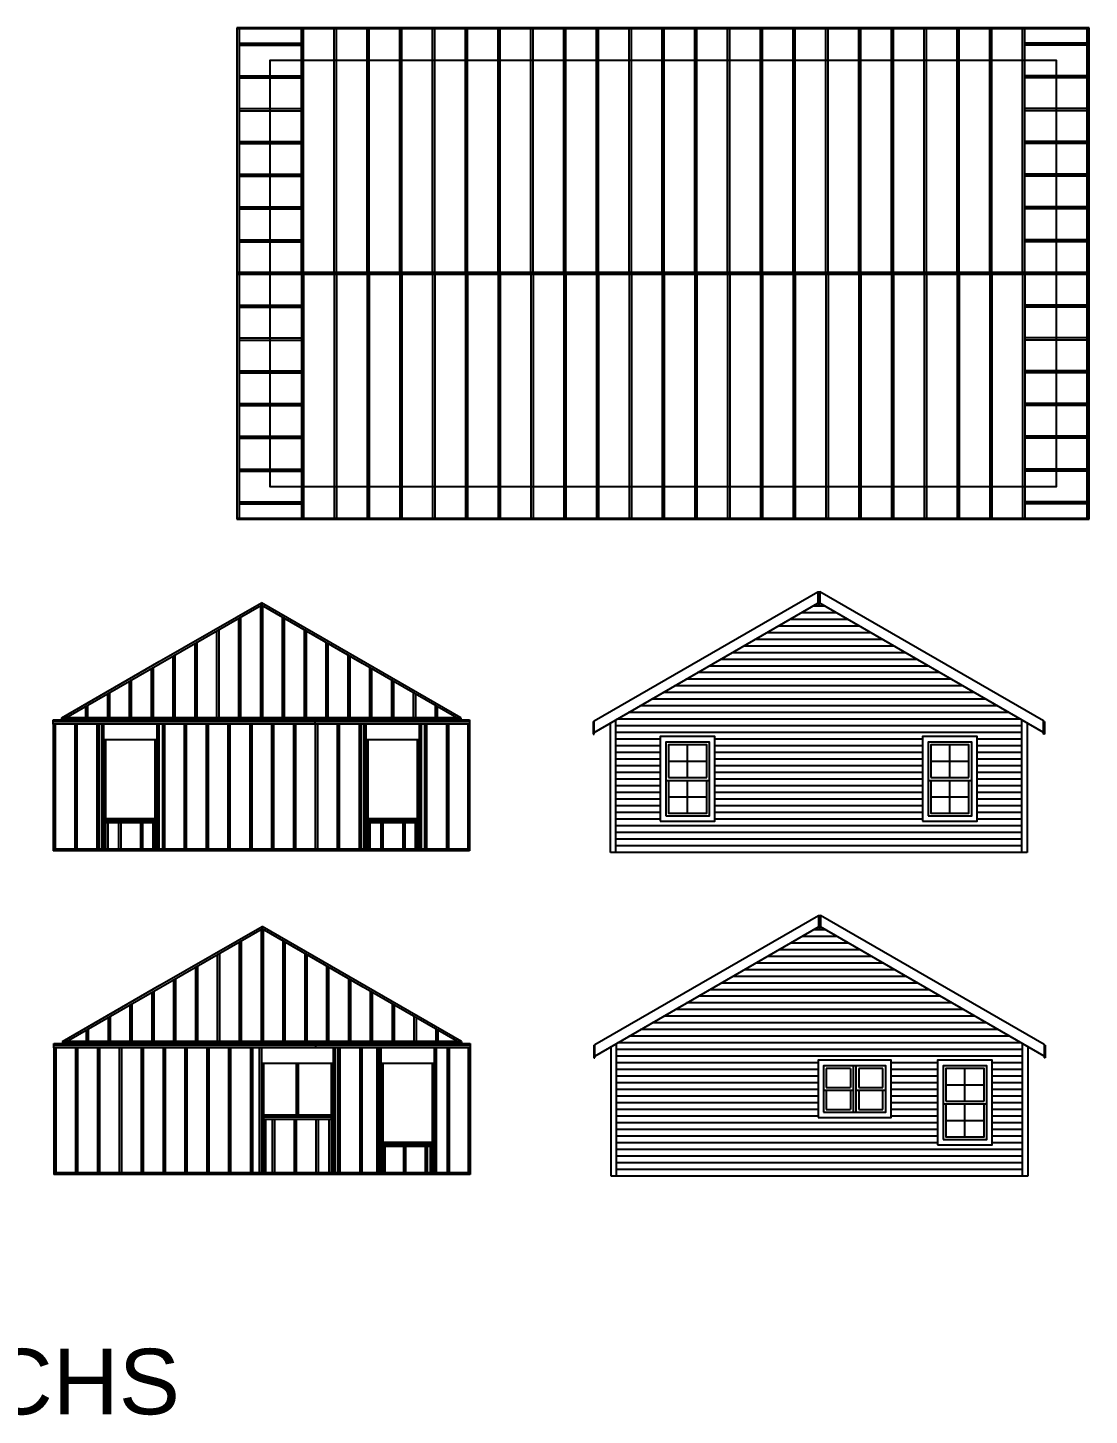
# Model space of a CAD drawing. Header units: inches. Extents: x -31 to 3717, y -668 to 1100.
# Drawn here: x 1935 to 2712, y -668 to 348 of the extents above; entities that cross this region are included whole.
import ezdxf

# ---------------------------------------------------------------- set-up
doc = ezdxf.new("R2010")
doc.units = ezdxf.units.IN
doc.header["$MEASUREMENT"] = 0
doc.layers.add('CMU Foundation', color=1, linetype='Continuous')
doc.styles.get("Standard").update_dxf_attribs({"font": 'arial.ttf'})

# ---------------------------------------------------------------- blocks, each defined once
blk = doc.blocks.new('*U27')
for p, q in [((22.875, 0.75), (-22.875, 0.75)), ((22.875, -0.75), (-22.875, -0.75))]:
    blk.add_line(p, q)
blk = doc.blocks.new('*U28')
at = {"color": 0, "linetype": 'ByBlock', "lineweight": -2, "transparency": 16777216}
for p in [(0, 144), (0, 120), (0, 96), (0, 72), (0, 48), (0, 24), (0, 0)]:
    blk.add_blockref('*U27', p, dxfattribs=at)
blk = doc.blocks.new('*U29')
for p, q in [((22.875, 0.75), (-22.875, 0.75)), ((22.875, -0.75), (-22.875, -0.75))]:
    blk.add_line(p, q)
blk = doc.blocks.new('*U30')
at = {"color": 0, "linetype": 'ByBlock', "lineweight": -2, "transparency": 16777216}
for p in [(0, 144), (0, 120), (0, 96), (0, 72), (0, 48), (0, 24), (0, 0)]:
    blk.add_blockref('*U29', p, dxfattribs=at)
blk = doc.blocks.new('*U31')
for p, q in [((22.875, 0.75), (-22.875, 0.75)), ((22.875, -0.75), (-22.875, -0.75))]:
    blk.add_line(p, q)
blk = doc.blocks.new('*U32')
at = {"color": 0, "linetype": 'ByBlock', "lineweight": -2, "transparency": 16777216}
for p in [(0, 144), (0, 120), (0, 96), (0, 72), (0, 48), (0, 24), (0, 0)]:
    blk.add_blockref('*U31', p, dxfattribs=at)
blk = doc.blocks.new('*U33')
for p, q in [((22.875, 0.75), (-22.875, 0.75)), ((22.875, -0.75), (-22.875, -0.75))]:
    blk.add_line(p, q)
blk = doc.blocks.new('*U34')
at = {"color": 0, "linetype": 'ByBlock', "lineweight": -2, "transparency": 16777216}
for p in [(0, 144), (0, 120), (0, 96), (0, 72), (0, 48), (0, 24), (0, 0)]:
    blk.add_blockref('*U33', p, dxfattribs=at)

msp = doc.modelspace()

# ---------------------------------------------------------------- linework, layer by layer
for p, q in [((2088, 348), (2088, -12)), ((2712, 348), (2088, 348)), ((2712, 347.25), (2088, 347.25)), ((2089.5, 347.25), (2089.5, 168.75)), ((2135.25, 168.75), (2135.25, 347.25)), ((2136.75, 168.75), (2136.75, 347.25)), ((2159.25, 168.75), (2159.25, 347.25)), ((2160.75, 168.75), (2160.75, 347.25)), ((2183.25, 168.75), (2183.25, 347.25)), ((2184.75, 168.75), (2184.75, 347.25)), ((2207.25, 168.75), (2207.25, 347.25)), ((2208.75, 168.75), (2208.75, 347.25)), ((2231.25, 168.75), (2231.25, 347.25)), ((2232.75, 168.75), (2232.75, 347.25)), ((2255.25, 168.75), (2255.25, 347.25)), ((2256.75, 168.75), (2256.75, 347.25)), ((2279.25, 168.75), (2279.25, 347.25)), ((2280.75, 168.75), (2280.75, 347.25)), ((2303.25, 168.75), (2303.25, 347.25)), ((2304.75, 168.75), (2304.75, 347.25)), ((2327.25, 168.75), (2327.25, 347.25)), ((2328.75, 168.75), (2328.75, 347.25)), ((2351.25, 168.75), (2351.25, 347.25)), ((2352.75, 168.75), (2352.75, 347.25)), ((2375.25, 168.75), (2375.25, 347.25)), ((2376.75, 168.75), (2376.75, 347.25)), ((2399.25, 168.75), (2399.25, 347.25)), ((2400.75, 168.75), (2400.75, 347.25)), ((2423.25, 168.75), (2423.25, 347.25)), ((2424.75, 168.75), (2424.75, 347.25)), ((2447.25, 168.75), (2447.25, 347.25)), ((2448.75, 168.75), (2448.75, 347.25)), ((2471.25, 168.75), (2471.25, 347.25)), ((2472.75, 168.75), (2472.75, 347.25)), ((2495.25, 168.75), (2495.25, 347.25)), ((2496.75, 168.75), (2496.75, 347.25)), ((2519.25, 168.75), (2519.25, 347.25)), ((2520.75, 168.75), (2520.75, 347.25)), ((2543.25, 168.75), (2543.25, 347.25)), ((2544.75, 168.75), (2544.75, 347.25)), ((2567.25, 168.75), (2567.25, 347.25)), ((2568.75, 168.75), (2568.75, 347.25)), ((2591.25, 168.75), (2591.25, 347.25)), ((2592.75, 168.75), (2592.75, 347.25)), ((2615.25, 168.75), (2615.25, 347.25)), ((2616.75, 168.75), (2616.75, 347.25)), ((2639.25, 168.75), (2639.25, 347.25)), ((2640.75, 168.75), (2640.75, 347.25)), ((2663.25, 168.75), (2663.25, 347.25)), ((2664.75, 168.75), (2664.75, 347.25)), ((2710.5, 168.75), (2710.5, 347.25)), ((2712, -12), (2712, 348)), ((2712, 168.75), (2088, 168.75)), ((2712, 167.25), (2088, 167.25)), ((2089.5, 167.25), (2089.5, -11.25)), ((2135.25, 167.25), (2135.25, -11.25)), ((2136.75, 167.25), (2136.75, -11.25)), ((2159.25, 167.25), (2159.25, -11.25)), ((2160.75, 167.25), (2160.75, -11.25)), ((2183.25, 167.25), (2183.25, -11.25)), ((2184.75, 167.25), (2184.75, -11.25)), ((2207.25, 167.25), (2207.25, -11.25)), ((2208.75, 167.25), (2208.75, -11.25)), ((2231.25, 167.25), (2231.25, -11.25)), ((2232.75, 167.25), (2232.75, -11.25)), ((2255.25, 167.25), (2255.25, -11.25)), ((2256.75, 167.25), (2256.75, -11.25)), ((2279.25, 167.25), (2279.25, -11.25)), ((2280.75, 167.25), (2280.75, -11.25)), ((2303.25, 167.25), (2303.25, -11.25)), ((2304.75, 167.25), (2304.75, -11.25)), ((2327.25, 167.25), (2327.25, -11.25)), ((2328.75, 167.25), (2328.75, -11.25)), ((2351.25, 167.25), (2351.25, -11.25)), ((2352.75, 167.25), (2352.75, -11.25)), ((2375.25, 167.25), (2375.25, -11.25)), ((2376.75, 167.25), (2376.75, -11.25)), ((2399.25, 167.25), (2399.25, -11.25)), ((2400.75, 167.25), (2400.75, -11.25)), ((2423.25, 167.25), (2423.25, -11.25)), ((2424.75, 167.25), (2424.75, -11.25)), ((2447.25, 167.25), (2447.25, -11.25)), ((2448.75, 167.25), (2448.75, -11.25)), ((2471.25, 167.25), (2471.25, -11.25)), ((2472.75, 167.25), (2472.75, -11.25)), ((2495.25, 167.25), (2495.25, -11.25)), ((2496.75, 167.25), (2496.75, -11.25)), ((2519.25, 167.25), (2519.25, -11.25)), ((2520.75, 167.25), (2520.75, -11.25)), ((2543.25, 167.25), (2543.25, -11.25)), ((2544.75, 167.25), (2544.75, -11.25)), ((2567.25, 167.25), (2567.25, -11.25)), ((2568.75, 167.25), (2568.75, -11.25)), ((2591.25, 167.25), (2591.25, -11.25)), ((2592.75, 167.25), (2592.75, -11.25)), ((2615.25, 167.25), (2615.25, -11.25)), ((2616.75, 167.25), (2616.75, -11.25)), ((2639.25, 167.25), (2639.25, -11.25)), ((2640.75, 167.25), (2640.75, -11.25)), ((2663.25, 167.25), (2663.25, -11.25)), ((2664.75, 167.25), (2664.75, -11.25)), ((2710.5, -11.25), (2710.5, 167.25)), ((2088, -11.25), (2712, -11.25)), ((2088, -12), (2712, -12)), ((2349.46387, -159.77347), (2513.21387, -65.23236)), ((2513.21387, -65.23236), (2513.21387, -74.48236)), ((2513.21387, -65.23236), (2514.71387, -65.23236)), ((2514.71387, -65.23236), (2514.71387, -74.48236)), ((2678.46387, -159.77347), (2514.71387, -65.23236)), ((2252.0084, -157.55178), (2105.85648, -73.17093)), ((2105.85648, -73.17093), (2105.85648, -74.90298)), ((2349.46387, -168.14505), (2513.21387, -73.60394)), ((2526.74788, -80.55178), (2501.17986, -80.55178)), ((2518.30414, -75.67678), (2509.62361, -75.67678)), ((2513.21387, -74.48236), (2514.71387, -74.48236)), ((2678.46387, -168.14505), (2514.71387, -73.60394)), ((2543.63538, -90.30178), (2484.29237, -90.30178)), ((2535.19163, -85.42678), (2492.73611, -85.42678)), ((2560.52287, -100.05178), (2467.40487, -100.05178)), ((2552.07913, -95.17678), (2475.84862, -95.17678)), ((2577.41037, -109.80178), (2450.51737, -109.80178)), ((2568.96662, -104.92678), (2458.96112, -104.92678)), ((2025.10648, -121.52401), (2025.10648, -157.55178)), ((2026.60648, -120.65799), (2026.60648, -157.55178)), ((2185.10648, -120.65799), (2185.10648, -157.55178)), ((2186.60648, -121.52401), (2186.60648, -157.55178)), ((2594.29787, -119.55178), (2433.62988, -119.55178)), ((2585.85412, -114.67678), (2442.07363, -114.67678)), ((2009.10648, -130.76162), (2009.10648, -157.55178)), ((2010.60648, -129.89559), (2010.60648, -157.55178)), ((2201.10648, -129.89559), (2201.10648, -157.55178)), ((2202.60648, -130.76162), (2202.60648, -157.55178)), ((2611.18536, -129.30178), (2416.74238, -129.30178)), ((2602.74161, -124.42678), (2425.18613, -124.42678)), ((1993.10648, -139.99922), (1993.10648, -157.55178)), ((1994.60648, -139.13319), (1994.60648, -157.55178)), ((2217.10648, -139.13319), (2217.10648, -157.55178)), ((2218.60648, -139.99922), (2218.60648, -157.55178)), ((2628.07286, -139.05178), (2399.85489, -139.05178)), ((2619.62911, -134.17678), (2408.29864, -134.17678)), ((1977.10648, -149.23682), (1977.10648, -157.55178)), ((1978.60648, -148.3708), (1978.60648, -157.55178)), ((2233.10648, -148.3708), (2233.10648, -157.55178)), ((2234.60648, -149.23682), (2234.60648, -157.55178)), ((2644.96035, -148.80178), (2382.96739, -148.80178)), ((2636.5166, -143.92678), (2391.41114, -143.92678)), ((1953.35648, -160.55178), (1953.35648, -159.05178)), ((2258.35648, -160.55178), (1953.35648, -160.55178)), ((1953.35648, -162.05178), (1953.35648, -160.55178)), ((1953.35648, -162.05178), (1953.35648, -253.55178)), ((1954.85648, -162.05178), (1954.85648, -253.55178)), ((1959.70455, -159.05178), (1959.70455, -157.55178)), ((2252.0084, -159.05178), (1959.70455, -159.05178)), ((1969.35648, -162.05178), (1969.35648, -253.55178)), ((1970.85648, -162.05178), (1970.85648, -253.55178)), ((1985.35648, -162.05178), (1985.35648, -253.55178)), ((1986.85648, -162.05178), (1986.85648, -253.55178)), ((1988.85648, -162.05178), (1988.85648, -253.55178)), ((1990.35648, -162.05178), (1990.35648, -253.55178)), ((2029.35648, -162.05178), (2029.35648, -253.55178)), ((2030.85648, -162.05178), (2030.85648, -253.55178)), ((2033.35648, -162.05178), (2033.35648, -253.55178)), ((2034.85648, -162.05178), (2034.85648, -253.55178)), ((2049.35648, -160.55178), (2049.35648, -159.05178)), ((2049.35648, -162.05178), (2049.35648, -253.55178)), ((2050.85648, -162.05178), (2050.85648, -253.55178)), ((2065.35648, -162.05178), (2065.35648, -253.55178)), ((2066.85648, -162.05178), (2066.85648, -253.55178)), ((2081.35648, -162.05178), (2081.35648, -253.55178)), ((2082.85648, -162.05178), (2082.85648, -253.55178)), ((2097.35648, -162.05178), (2097.35648, -253.55178)), ((2098.85648, -162.05178), (2098.85648, -253.55178)), ((2113.35648, -162.05178), (2113.35648, -253.55178)), ((2114.85648, -162.05178), (2114.85648, -253.55178)), ((2129.35648, -162.05178), (2129.35648, -253.55178)), ((2130.85648, -162.05178), (2130.85648, -253.55178)), ((2145.35648, -162.05178), (2145.35648, -160.55178)), ((2145.35648, -162.05178), (2145.35648, -253.55178)), ((2146.85648, -162.05178), (2146.85648, -253.55178)), ((2161.35648, -162.05178), (2161.35648, -253.55178)), ((2162.85648, -162.05178), (2162.85648, -253.55178)), ((2177.35648, -162.05178), (2177.35648, -253.55178)), ((2178.85648, -162.05178), (2178.85648, -253.55178)), ((2180.85648, -162.05178), (2180.85648, -253.55178)), ((2182.35648, -162.05178), (2182.35648, -253.55178)), ((2221.35648, -162.05178), (2221.35648, -253.55178)), ((2222.85648, -162.05178), (2222.85648, -253.55178)), ((2225.35648, -162.05178), (2225.35648, -253.55178)), ((2226.85648, -162.05178), (2226.85648, -253.55178)), ((2241.35648, -160.55178), (2241.35648, -159.05178)), ((2241.35648, -162.05178), (2241.35648, -253.55178)), ((2242.85648, -162.05178), (2242.85648, -253.55178)), ((2252.0084, -157.55178), (2252.0084, -159.05178)), ((2257.10648, -162.05178), (2257.10648, -253.55178)), ((2258.35648, -159.05178), (2258.35648, -255.05178)), ((2348.71387, -160.20648), (2349.46387, -160.20648)), ((2348.71387, -160.20648), (2348.71387, -169.45648)), ((2349.46387, -169.45648), (2349.46387, -159.77347)), ((2361.46387, -256.05178), (2361.46387, -161.21684)), ((2365.46387, -256.05178), (2365.46387, -158.90744)), ((2661.84785, -158.55178), (2366.0799, -158.55178)), ((2653.4041, -153.67678), (2374.52365, -153.67678)), ((2662.46387, -158.90744), (2662.46387, -256.05178)), ((2666.46387, -161.21684), (2666.46387, -256.05178)), ((2678.46387, -169.45648), (2678.46387, -159.77347)), ((2679.21387, -160.20648), (2678.46387, -160.20648)), ((2679.21387, -160.20648), (2679.21387, -169.45648)), ((2348.71387, -169.45648), (2349.46387, -169.45648)), ((2662.46387, -163.42678), (2365.46387, -163.42678)), ((2662.46387, -168.30178), (2365.46387, -168.30178)), ((2679.21387, -169.45648), (2678.46387, -169.45648)), ((1990.35648, -173.30178), (2029.35648, -173.30178)), ((1991.85648, -173.30178), (1991.85648, -253.55178)), ((2027.85648, -173.30178), (2027.85648, -253.55178)), ((2182.35648, -173.30178), (2221.35648, -173.30178)), ((2183.85648, -173.30178), (2183.85648, -253.55178)), ((2219.85648, -173.30178), (2219.85648, -253.55178)), ((2397.96387, -173.17678), (2365.46387, -173.17678)), ((2397.96387, -178.05178), (2365.46387, -178.05178)), ((2397.96387, -182.92678), (2365.46387, -182.92678)), ((2417.96387, -201.30178), (2417.96387, -177.30178)), ((2589.96387, -173.17678), (2437.96387, -173.17678)), ((2589.96387, -178.05178), (2437.96387, -178.05178)), ((2589.96387, -182.92678), (2437.96387, -182.92678)), ((2609.96387, -201.30178), (2609.96387, -177.30178)), ((2662.46387, -173.17678), (2629.96387, -173.17678)), ((2662.46387, -178.05178), (2629.96387, -178.05178)), ((2662.46387, -182.92678), (2629.96387, -182.92678)), ((2397.96387, -187.80178), (2365.46387, -187.80178)), ((2397.96387, -192.67678), (2365.46387, -192.67678)), ((2403.96387, -189.30178), (2431.96387, -189.30178)), ((2589.96387, -187.80178), (2437.96387, -187.80178)), ((2589.96387, -192.67678), (2437.96387, -192.67678)), ((2595.96387, -189.30178), (2623.96387, -189.30178)), ((2662.46387, -187.80178), (2629.96387, -187.80178)), ((2662.46387, -192.67678), (2629.96387, -192.67678)), ((2397.96387, -197.55178), (2365.46387, -197.55178)), ((2397.96387, -202.42678), (2365.46387, -202.42678)), ((2403.96387, -201.30178), (2431.96387, -201.30178)), ((2589.96387, -197.55178), (2437.96387, -197.55178)), ((2589.96387, -202.42678), (2437.96387, -202.42678)), ((2595.96387, -201.30178), (2623.96387, -201.30178)), ((2662.46387, -197.55178), (2629.96387, -197.55178)), ((2662.46387, -202.42678), (2629.96387, -202.42678)), ((2397.96387, -207.30178), (2365.46387, -207.30178)), ((2397.96387, -212.17678), (2365.46387, -212.17678)), ((2401.96387, -203.30178), (2433.96387, -203.30178)), ((2417.96387, -227.30178), (2417.96387, -203.30178)), ((2589.96387, -207.30178), (2437.96387, -207.30178)), ((2589.96387, -212.17678), (2437.96387, -212.17678)), ((2593.96387, -203.30178), (2625.96387, -203.30178)), ((2609.96387, -227.30178), (2609.96387, -203.30178)), ((2662.46387, -207.30178), (2629.96387, -207.30178)), ((2662.46387, -212.17678), (2629.96387, -212.17678)), ((2397.96387, -217.05178), (2365.46387, -217.05178)), ((2397.96387, -221.92678), (2365.46387, -221.92678)), ((2403.96387, -215.30178), (2431.96387, -215.30178)), ((2589.96387, -217.05178), (2437.96387, -217.05178)), ((2589.96387, -221.92678), (2437.96387, -221.92678)), ((2595.96387, -215.30178), (2623.96387, -215.30178)), ((2662.46387, -217.05178), (2629.96387, -217.05178)), ((2662.46387, -221.92678), (2629.96387, -221.92678)), ((1991.85648, -231.30178), (2027.85648, -231.30178)), ((1991.85648, -232.80178), (2027.85648, -232.80178)), ((2183.85648, -231.30178), (2219.85648, -231.30178)), ((2183.85648, -232.80178), (2219.85648, -232.80178)), ((2397.96387, -226.80178), (2365.46387, -226.80178)), ((2397.96387, -231.67678), (2365.46387, -231.67678)), ((2589.96387, -226.80178), (2437.96387, -226.80178)), ((2589.96387, -231.67678), (2437.96387, -231.67678)), ((2662.46387, -226.80178), (2629.96387, -226.80178)), ((2662.46387, -231.67678), (2629.96387, -231.67678)), ((1991.85648, -234.30178), (2027.85648, -234.30178)), ((1993.35648, -234.30178), (1993.35648, -253.55178)), ((2001.35648, -234.30178), (2001.35648, -253.55178)), ((2002.85648, -234.30178), (2002.85648, -253.55178)), ((2017.35648, -234.30178), (2017.35648, -253.55178)), ((2018.85648, -234.30178), (2018.85648, -253.55178)), ((2026.35648, -234.30178), (2026.35648, -253.55178)), ((2183.85648, -234.30178), (2219.85648, -234.30178)), ((2185.35648, -234.30178), (2185.35648, -253.55178)), ((2193.35648, -234.30178), (2193.35648, -253.55178)), ((2194.85648, -234.30178), (2194.85648, -253.55178)), ((2209.35648, -234.30178), (2209.35648, -253.55178)), ((2210.85648, -234.30178), (2210.85648, -253.55178)), ((2218.35648, -234.30178), (2218.35648, -253.55178)), ((2662.46387, -236.55178), (2365.46387, -236.55178)), ((2662.46387, -241.42678), (2365.46387, -241.42678)), ((1953.35648, -253.55178), (1953.35648, -255.05178)), ((2145.35648, -253.55178), (2145.35648, -255.05178)), ((2662.46387, -246.30178), (2365.46387, -246.30178)), ((2662.46387, -251.17678), (2365.46387, -251.17678)), ((2666.46387, -256.05178), (2361.46387, -256.05178)), ((2349.95932, -396.86841), (2513.70932, -302.32731)), ((2513.70932, -302.32731), (2513.70932, -311.57731)), ((2513.70932, -302.32731), (2515.20932, -302.32731)), ((2515.20932, -302.32731), (2515.20932, -311.57731)), ((2678.95932, -396.86841), (2515.20932, -302.32731)), ((2252.50385, -394.64672), (2106.35192, -310.26587)), ((2106.35192, -311.99792), (2106.35192, -310.26587)), ((2349.95932, -405.23999), (2513.70932, -310.69889)), ((2518.79959, -312.77173), (2510.11906, -312.77173)), ((2513.70932, -311.57731), (2515.20932, -311.57731)), ((2678.95932, -405.23999), (2515.20932, -310.69889)), ((2535.68708, -322.52173), (2493.23156, -322.52173)), ((2527.24333, -317.64673), (2501.67531, -317.64673)), ((2552.57458, -332.27173), (2476.34407, -332.27173)), ((2544.13083, -327.39673), (2484.78781, -327.39673)), ((2569.46207, -342.02173), (2459.45657, -342.02173)), ((2561.01832, -337.14673), (2467.90032, -337.14673)), ((2586.34957, -351.77173), (2442.56908, -351.77173)), ((2577.90582, -346.89673), (2451.01282, -346.89673)), ((2025.60192, -358.61896), (2025.60192, -394.64672)), ((2027.10192, -357.75293), (2027.10192, -394.64672)), ((2185.60192, -357.75293), (2185.60192, -394.64672)), ((2187.10192, -358.61896), (2187.10192, -394.64672)), ((2603.23706, -361.52173), (2425.68158, -361.52173)), ((2594.79332, -356.64673), (2434.12533, -356.64673)), ((2009.60192, -367.85656), (2009.60192, -394.64672)), ((2011.10192, -366.99054), (2011.10192, -394.64672)), ((2201.60192, -366.99054), (2201.60192, -394.64672)), ((2203.10192, -367.85656), (2203.10192, -394.64672)), ((2620.12456, -371.27173), (2408.79409, -371.27173)), ((2611.68081, -366.39673), (2417.23783, -366.39673)), ((1979.10192, -385.46574), (1979.10192, -394.64672)), ((1993.60192, -377.09417), (1993.60192, -394.64672)), ((1995.10192, -376.22814), (1995.10192, -394.64672)), ((2217.60192, -376.22814), (2217.60192, -394.64672)), ((2219.10192, -377.09417), (2219.10192, -394.64672)), ((2233.60192, -385.46574), (2233.60192, -394.64672)), ((2645.4558, -385.89673), (2383.46284, -385.89673)), ((2637.01205, -381.02173), (2391.90659, -381.02173)), ((2628.56831, -376.14673), (2400.35034, -376.14673)), ((1953.85192, -397.64672), (1953.85192, -396.14672)), ((1960.2, -394.64672), (1960.2, -396.14672)), ((2252.50385, -396.14672), (1960.2, -396.14672)), ((1977.60192, -386.33177), (1977.60192, -394.64672)), ((2049.85192, -397.64672), (2049.85192, -396.14672)), ((2235.10192, -386.33177), (2235.10192, -394.64672)), ((2241.85192, -397.64672), (2241.85192, -396.14672)), ((2252.50385, -394.64672), (2252.50385, -396.14672)), ((2258.85192, -396.14672), (2258.85192, -492.14672)), ((2365.95932, -493.14673), (2365.95932, -396.00239)), ((2662.3433, -395.64673), (2366.57535, -395.64673)), ((2653.89955, -390.77173), (2375.0191, -390.77173)), ((2662.95932, -396.00239), (2662.95932, -493.14673)), ((2258.85192, -397.64672), (1953.85192, -397.64672)), ((1953.85192, -399.14672), (1953.85192, -397.64672)), ((1953.85192, -399.14672), (1953.85192, -492.14672)), ((1955.35192, -399.14672), (1955.35192, -490.64672)), ((1969.85192, -399.14672), (1969.85192, -490.64672)), ((1971.35192, -399.14672), (1971.35192, -490.64672)), ((1985.85192, -399.14672), (1985.85192, -490.64672)), ((1987.35192, -399.14672), (1987.35192, -490.64672)), ((2001.85192, -399.14672), (2001.85192, -490.64672)), ((2003.35192, -399.14672), (2003.35192, -490.64672)), ((2017.85192, -399.14672), (2017.85192, -490.64672)), ((2019.35192, -399.14672), (2019.35192, -490.64672)), ((2033.85192, -399.14672), (2033.85192, -490.64672)), ((2035.35192, -399.14672), (2035.35192, -490.64672)), ((2049.85192, -399.14672), (2049.85192, -490.64672)), ((2051.35192, -399.14672), (2051.35192, -490.64672)), ((2065.85192, -399.14672), (2065.85192, -490.64672)), ((2067.35192, -399.14672), (2067.35192, -490.64672)), ((2081.85192, -399.14672), (2081.85192, -490.64672)), ((2083.35192, -399.14672), (2083.35192, -490.64672)), ((2097.85192, -399.14672), (2097.85192, -490.64672)), ((2099.35192, -399.14672), (2099.35192, -490.64672)), ((2104.35192, -399.14672), (2104.35192, -490.64672)), ((2105.85192, -399.14672), (2105.85192, -490.64672)), ((2145.85192, -399.14672), (2145.85192, -397.64672)), ((2158.35192, -399.14672), (2158.35192, -490.64672)), ((2159.85192, -399.14672), (2159.85192, -490.64672)), ((2161.85192, -399.14672), (2161.85192, -490.64672)), ((2163.35192, -399.14672), (2163.35192, -490.64672)), ((2177.85192, -399.14672), (2177.85192, -490.64672)), ((2179.35192, -399.14672), (2179.35192, -490.64672)), ((2190.35192, -399.14672), (2190.35192, -490.64672)), ((2191.85192, -399.14672), (2191.85192, -490.64672)), ((2193.35192, -399.14672), (2193.35192, -490.64672)), ((2232.35192, -399.14672), (2232.35192, -490.64672)), ((2233.85192, -399.14672), (2233.85192, -490.64672)), ((2241.85192, -399.14672), (2241.85192, -490.64672)), ((2243.35192, -399.14672), (2243.35192, -490.64672)), ((2257.35192, -399.14672), (2257.35192, -490.64672)), ((2349.20932, -397.30143), (2349.95932, -397.30143)), ((2349.20932, -397.30143), (2349.20932, -406.55143)), ((2349.20932, -406.55143), (2349.95932, -406.55143)), ((2349.95932, -406.55143), (2349.95932, -396.86841)), ((2361.95932, -399.14673), (2361.95932, -398.31179)), ((2361.95932, -490.64673), (2361.95932, -399.14673)), ((2662.95932, -400.52173), (2365.95932, -400.52173)), ((2662.95932, -405.39673), (2365.95932, -405.39673)), ((2666.95932, -398.31179), (2666.95932, -493.14673)), ((2678.95932, -396.86841), (2678.95932, -406.55143)), ((2679.70932, -397.30143), (2678.95932, -397.30143)), ((2679.70932, -406.55143), (2678.95932, -406.55143)), ((2679.70932, -397.30143), (2679.70932, -406.55143)), ((2105.85192, -410.39672), (2158.35192, -410.39672)), ((2107.35192, -410.39672), (2107.35192, -490.64672)), ((2131.35192, -410.39672), (2131.35192, -448.39672)), ((2132.85192, -410.39672), (2132.85192, -448.39672)), ((2156.85192, -410.39672), (2156.85192, -490.64672)), ((2193.35192, -410.39672), (2232.35192, -410.39672)), ((2194.85192, -410.39672), (2194.85192, -490.64672)), ((2230.85192, -410.39672), (2230.85192, -490.64672)), ((2513.45932, -410.27173), (2365.95932, -410.27173)), ((2513.45932, -415.14673), (2365.95932, -415.14673)), ((2537.20932, -414.39673), (2519.45932, -414.39673)), ((2519.45932, -414.39673), (2519.45932, -428.39673)), ((2537.20932, -414.39673), (2537.20932, -428.39673)), ((2539.20932, -412.39673), (2539.20932, -446.39673)), ((2541.20932, -412.39673), (2541.20932, -446.39673)), ((2560.95932, -414.39673), (2543.20932, -414.39673)), ((2543.20932, -414.39673), (2543.20932, -428.39673)), ((2560.95932, -428.39673), (2560.95932, -414.39673)), ((2600.95932, -410.27173), (2566.95932, -410.27173)), ((2600.95932, -415.14673), (2566.95932, -415.14673)), ((2620.95932, -438.39673), (2620.95932, -414.39673)), ((2662.95932, -410.27173), (2640.95932, -410.27173)), ((2662.95932, -415.14673), (2640.95932, -415.14673)), ((2513.45932, -420.02173), (2365.95932, -420.02173)), ((2513.45932, -424.89673), (2365.95932, -424.89673)), ((2600.95932, -420.02173), (2566.95932, -420.02173)), ((2600.95932, -424.89673), (2566.95932, -424.89673)), ((2606.95932, -426.39673), (2634.95932, -426.39673)), ((2662.95932, -420.02173), (2640.95932, -420.02173)), ((2662.95932, -424.89673), (2640.95932, -424.89673)), ((2513.45932, -429.77173), (2365.95932, -429.77173)), ((2513.45932, -434.64673), (2365.95932, -434.64673)), ((2539.20932, -430.39673), (2517.45932, -430.39673)), ((2519.45932, -428.39673), (2537.20932, -428.39673)), ((2519.45932, -430.39673), (2519.45932, -444.39673)), ((2537.20932, -430.39673), (2537.20932, -444.39673)), ((2562.95932, -430.39673), (2541.20932, -430.39673)), ((2543.20932, -428.39673), (2560.95932, -428.39673)), ((2543.20932, -430.39673), (2543.20932, -444.39673)), ((2560.95932, -444.39673), (2560.95932, -430.39673)), ((2600.95932, -429.77173), (2566.95932, -429.77173)), ((2600.95932, -434.64673), (2566.95932, -434.64673)), ((2662.95932, -429.77173), (2640.95932, -429.77173)), ((2662.95932, -434.64673), (2640.95932, -434.64673)), ((2513.45932, -439.52173), (2365.95932, -439.52173)), ((2513.45932, -444.39673), (2365.95932, -444.39673)), ((2519.45932, -444.39673), (2537.20932, -444.39673)), ((2543.20932, -444.39673), (2560.95932, -444.39673)), ((2600.95932, -439.52173), (2566.95932, -439.52173)), ((2600.95932, -444.39673), (2566.95932, -444.39673)), ((2604.95932, -440.39673), (2636.95932, -440.39673)), ((2606.95932, -438.39673), (2634.95932, -438.39673)), ((2620.95932, -464.39673), (2620.95932, -440.39673)), ((2662.95932, -439.52173), (2640.95932, -439.52173)), ((2662.95932, -444.39673), (2640.95932, -444.39673)), ((2107.35192, -448.39672), (2156.85192, -448.39672)), ((2107.35192, -449.89672), (2156.85192, -449.89672)), ((2107.35192, -451.39672), (2156.85192, -451.39672)), ((2108.85192, -451.39672), (2108.85192, -490.64672)), ((2113.85192, -451.39672), (2113.85192, -490.64672)), ((2115.35192, -451.39672), (2115.35192, -490.64672)), ((2129.85192, -451.39672), (2129.85192, -490.64672)), ((2131.35192, -451.39672), (2131.35192, -490.64672)), ((2145.85192, -451.39672), (2145.85192, -490.64672)), ((2147.35192, -451.39672), (2147.35192, -490.64672)), ((2155.35192, -451.39672), (2155.35192, -490.64672)), ((2513.45932, -449.27173), (2365.95932, -449.27173)), ((2600.95932, -454.14673), (2365.95932, -454.14673)), ((2600.95932, -449.27173), (2566.95932, -449.27173)), ((2606.95932, -452.39673), (2634.95932, -452.39673)), ((2662.95932, -449.27173), (2640.95932, -449.27173)), ((2662.95932, -454.14673), (2640.95932, -454.14673)), ((2600.95932, -459.02173), (2365.95932, -459.02173)), ((2600.95932, -463.89673), (2365.95932, -463.89673)), ((2662.95932, -459.02173), (2640.95932, -459.02173)), ((2662.95932, -463.89673), (2640.95932, -463.89673)), ((2194.85192, -468.39672), (2230.85192, -468.39672)), ((2194.85192, -469.89672), (2230.85192, -469.89672)), ((2194.85192, -471.39672), (2230.85192, -471.39672)), ((2196.35192, -471.39672), (2196.35192, -490.64672)), ((2209.85192, -471.39672), (2209.85192, -490.64672)), ((2211.35192, -471.39672), (2211.35192, -490.64672)), ((2225.85192, -471.39672), (2225.85192, -490.64672)), ((2227.35192, -471.39672), (2227.35192, -490.64672)), ((2229.35192, -471.39672), (2229.35192, -490.64672)), ((2600.95932, -468.77173), (2365.95932, -468.77173)), ((2662.95932, -473.64673), (2365.95932, -473.64673)), ((2662.95932, -468.77173), (2640.95932, -468.77173)), ((2662.95932, -478.52173), (2365.95932, -478.52173)), ((2662.95932, -483.39673), (2365.95932, -483.39673)), ((2022.17184, -490.64672), (2022.17184, -492.14672)), ((2145.85192, -490.64672), (2145.85192, -492.14672)), ((2361.95932, -493.14673), (2361.95932, -490.64673)), ((2666.95932, -493.14673), (2361.95932, -493.14673)), ((2662.95932, -488.27173), (2365.95932, -488.27173))]:
    msp.add_line(p, q)
for points in [[(1959.70455, -157.55178), (2031.10648, -116.32786), (2105.85648, -73.17093)], [(1962.70455, -157.55178), (2031.85648, -117.6269), (2105.85648, -74.90298)], [(2105.10648, -75.33599), (2105.10648, -116.32786), (2105.10648, -157.55178)], [(2249.0084, -157.55178), (2179.85648, -117.6269), (2105.85648, -74.90298)], [(2106.60648, -75.33599), (2106.60648, -116.32786), (2106.60648, -157.55178)], [(2089.10648, -84.57359), (2089.10648, -116.32786), (2089.10648, -157.55178)], [(2090.60648, -83.70757), (2090.60648, -116.32786), (2090.60648, -157.55178)], [(2121.10648, -83.70757), (2121.10648, -116.32786), (2121.10648, -157.55178)], [(2122.60648, -84.57359), (2122.60648, -116.32786), (2122.60648, -157.55178)], [(2073.10648, -93.8112), (2073.10648, -116.32786), (2073.10648, -157.55178)], [(2074.60648, -92.94517), (2074.60648, -116.32786), (2074.60648, -157.55178)], [(2137.10648, -92.94517), (2137.10648, -111.07786), (2137.10648, -157.55178)], [(2138.60648, -93.8112), (2138.60648, -116.32786), (2138.60648, -157.55178)], [(2042.60648, -111.42038), (2042.60648, -157.55178)], [(2057.10648, -103.0488), (2057.10648, -116.32786), (2057.10648, -157.55178)], [(2058.60648, -102.18278), (2058.60648, -116.32786), (2058.60648, -157.55178)], [(2153.10648, -102.18278), (2153.10648, -116.32786), (2153.10648, -157.55178)], [(2154.60648, -103.0488), (2154.60648, -116.32786), (2154.60648, -157.55178)], [(2169.10648, -111.42038), (2169.10648, -116.32786), (2169.10648, -157.55178)], [(2041.10648, -112.28641), (2041.10648, -157.55178)], [(2170.60648, -112.28641), (2170.60648, -116.32786), (2170.60648, -157.55178)], [(1953.35648, -159.05178), (2258.35648, -159.05178)], [(2258.35648, -162.05178), (1953.35648, -162.05178)], [(2252.0084, -157.55178), (2106.60648, -157.55178), (1959.70455, -157.55178)], [(2431.96387, -201.30178), (2431.96387, -177.30178), (2403.96387, -177.30178), (2403.96387, -201.30178)], [(2623.96387, -201.30178), (2623.96387, -177.30178), (2595.96387, -177.30178), (2595.96387, -201.30178)], [(2403.96387, -203.30178), (2403.96387, -227.30178), (2431.96387, -227.30178), (2431.96387, -203.30178)], [(2595.96387, -203.30178), (2595.96387, -227.30178), (2623.96387, -227.30178), (2623.96387, -203.30178)], [(1953.35648, -253.55178), (2258.35648, -253.55178)], [(2258.35648, -255.05178), (1953.35648, -255.05178)], [(1960.2, -394.64672), (2031.60192, -353.42281), (2106.35192, -310.26587)], [(1963.2, -394.64672), (2032.35192, -354.72184), (2106.35192, -311.99792)], [(2105.60192, -312.43094), (2106.35192, -311.99792)], [(2105.60192, -312.43094), (2105.60192, -353.42281), (2105.60192, -394.64672)], [(2249.50385, -394.64672), (2180.35192, -354.72184), (2106.35192, -311.99792)], [(2107.10192, -312.43094), (2107.10192, -353.42281), (2107.10192, -394.64672)], [(2089.60192, -321.66854), (2089.60192, -353.42281), (2089.60192, -394.64672)], [(2091.10192, -320.80251), (2091.10192, -353.42281), (2091.10192, -394.64672)], [(2121.60192, -320.80251), (2121.60192, -353.42281), (2121.60192, -394.64672)], [(2123.10192, -321.66854), (2123.10192, -353.42281), (2123.10192, -394.64672)], [(2073.60192, -330.90614), (2073.60192, -353.42281), (2073.60192, -394.64672)], [(2075.10192, -330.04012), (2075.10192, -353.42281), (2075.10192, -394.64672)], [(2137.60192, -330.04012), (2137.60192, -348.17281), (2137.60192, -394.64672)], [(2139.10192, -330.90614), (2139.10192, -353.42281), (2139.10192, -394.64672)], [(2057.60192, -340.14375), (2057.60192, -353.42281), (2057.60192, -394.64672)], [(2059.10192, -339.27772), (2059.10192, -353.42281), (2059.10192, -394.64672)], [(2153.60192, -339.27772), (2153.60192, -353.42281), (2153.60192, -394.64672)], [(2155.10192, -340.14375), (2155.10192, -353.42281), (2155.10192, -394.64672)], [(2041.60192, -349.38135), (2041.60192, -394.64672)], [(2043.10192, -348.51533), (2043.10192, -394.64672)], [(2169.60192, -348.51533), (2169.60192, -353.42281), (2169.60192, -394.64672)], [(2171.10192, -349.38135), (2171.10192, -353.42281), (2171.10192, -394.64672)], [(1953.85192, -396.14672), (2258.85192, -396.14672)], [(2252.50385, -394.64672), (2107.10192, -394.64672), (1960.2, -394.64672)], [(2258.85192, -399.14672), (1953.85192, -399.14672)], [(2634.95932, -438.39673), (2634.95932, -414.39673), (2606.95932, -414.39673), (2606.95932, -438.39673)], [(2606.95932, -440.39673), (2606.95932, -464.39673), (2634.95932, -464.39673), (2634.95932, -440.39673)], [(1953.85192, -490.64672), (2258.85192, -490.64672)], [(2258.85192, -492.14672), (1953.85192, -492.14672)]]:
    msp.add_lwpolyline(points)
for points in [[(2397.96387, -233.30178), (2437.96387, -233.30178), (2437.96387, -171.30178), (2397.96387, -171.30178)], [(2589.96387, -233.30178), (2629.96387, -233.30178), (2629.96387, -171.30178), (2589.96387, -171.30178)], [(2401.96387, -229.30178), (2433.96387, -229.30178), (2433.96387, -175.30178), (2401.96387, -175.30178)], [(2593.96387, -229.30178), (2625.96387, -229.30178), (2625.96387, -175.30178), (2593.96387, -175.30178)], [(2513.45932, -450.39673), (2566.95932, -450.39673), (2566.95932, -408.39673), (2513.45932, -408.39673)], [(2517.45932, -446.39673), (2562.95932, -446.39673), (2562.95932, -412.39673), (2517.45932, -412.39673)], [(2600.95932, -470.39673), (2640.95932, -470.39673), (2640.95932, -408.39673), (2600.95932, -408.39673)], [(2604.95932, -466.39673), (2636.95932, -466.39673), (2636.95932, -412.39673), (2604.95932, -412.39673)]]:
    msp.add_lwpolyline(points, close=True)
at = {"layer": 'CMU Foundation'}
msp.add_lwpolyline([(2400, 324), (2112, 324), (2112, 12), (2688, 12), (2688, 324)], close=True, dxfattribs=at)

# ---------------------------------------------------------------- block references
at = {"xscale": -1}
msp.add_blockref('*U32', (2112.375, 192), dxfattribs=at)
msp.add_blockref('*U28', (2687.625, 192))
at = {"rotation": 180}
msp.add_blockref('*U34', (2112.375, 144), dxfattribs=at)
at = {"xscale": -1, "rotation": 180}
msp.add_blockref('*U30', (2687.625, 144), dxfattribs=at)

# ---------------------------------------------------------------- texts
msp.add_text('MICHAEL MORANO 02-21-2019 ARCHITECTURAL DRAFTING CHS', height=48).set_placement((-36.38557, -667.72099))

doc.saveas('drawing.dxf')
